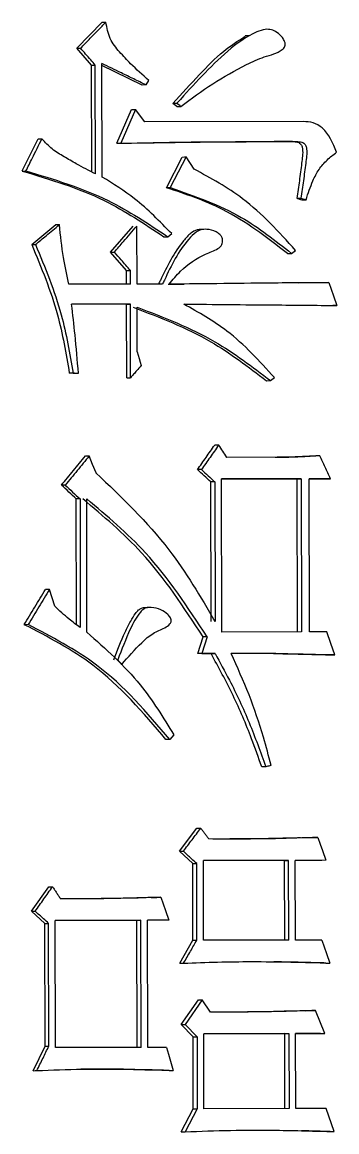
# Model space of a CAD drawing. Header units: millimetres. Extents: x 2104 to 4053, y 855 to 2233.
# Drawn here: x 2965.23 to 2967.45, y 1054.9 to 1062.73 of the extents above; entities that cross this region are included whole.
import ezdxf

# ---------------------------------------------------------------- set-up
doc = ezdxf.new("R2010")
doc.units = ezdxf.units.MM

msp = doc.modelspace()

# ---------------------------------------------------------------- linework, layer by layer
at = {"color": 7, "linetype": 'Continuous', "lineweight": 25}
for p, q in [((2965.6145, 1062.5444), (2965.7931, 1062.7285)), ((2965.7931, 1062.7285), (2965.8202, 1062.7288)), ((2966.8305, 1062.6325), (2966.8018, 1062.6323)), ((2965.6145, 1062.5444), (2965.6413, 1062.5446)), ((2965.7183, 1062.4255), (2965.6145, 1062.5444)), ((2965.7196, 1061.672), (2965.7183, 1062.4255)), ((2965.7466, 1061.6577), (2965.7453, 1062.4258)), ((2965.7937, 1061.6361), (2965.7924, 1062.4366)), ((2966.0761, 1062.2853), (2965.7924, 1062.4233)), ((2966.1035, 1062.2856), (2966.1223, 1062.318)), ((2966.1035, 1062.2856), (2966.0761, 1062.2853)), ((2965.8981, 1061.8741), (2966.0012, 1062.1122)), ((2966.0285, 1062.1124), (2965.9253, 1061.8743)), ((2966.0946, 1062.0259), (2966.0285, 1062.1124)), ((2966.3203, 1062.156), (2966.2926, 1062.1557)), ((2966.3208, 1062.1342), (2966.2926, 1062.1557)), ((2966.3208, 1062.1342), (2966.3485, 1062.1344)), ((2967.2127, 1062.0273), (2966.0946, 1062.0259)), ((2965.2295, 1061.6786), (2965.3423, 1061.9059)), ((2965.3423, 1061.9059), (2965.3687, 1061.9061)), ((2965.8981, 1061.8741), (2965.9253, 1061.8743)), ((2967.1372, 1061.8863), (2967.166, 1061.8866)), ((2966.2466, 1061.5608), (2966.359, 1061.7773)), ((2966.3867, 1061.7775), (2966.2742, 1061.561)), ((2966.4433, 1061.691), (2966.3867, 1061.7775)), ((2965.2294, 1061.6785), (2965.2558, 1061.6788)), ((2966.2742, 1061.561), (2966.2465, 1061.5607)), ((2967.1948, 1061.4864), (2967.2323, 1061.4756)), ((2965.2964, 1061.1594), (2965.4658, 1061.3002)), ((2965.4658, 1061.3002), (2965.4925, 1061.3005)), ((2965.8523, 1061.106), (2966.012, 1061.2901)), ((2966.04, 1060.8792), (2966.0393, 1061.2903)), ((2966.256, 1061.2148), (2966.2841, 1061.2365)), ((2966.507, 1061.2661), (2966.4787, 1061.2659)), ((2965.2963, 1061.1594), (2965.3227, 1061.1596)), ((2966.2283, 1061.2145), (2966.2559, 1061.2148)), ((2965.8523, 1061.106), (2965.8795, 1061.1062)), ((2965.9655, 1060.9763), (2965.8523, 1061.106)), ((2967.1011, 1061.0966), (2967.1298, 1061.0968)), ((2967.1299, 1061.0969), (2967.1579, 1061.1185)), ((2965.9657, 1060.879), (2965.9655, 1060.9763)), ((2965.9929, 1060.8792), (2965.9928, 1060.9765)), ((2965.9929, 1060.8792), (2965.5592, 1060.8787)), ((2966.2189, 1060.8795), (2966.04, 1060.8792)), ((2966.2586, 1060.8795), (2966.3718, 1060.8807)), ((2967.1812, 1060.8894), (2967.3636, 1060.8914)), ((2967.3926, 1060.8916), (2967.2574, 1060.8902)), ((2967.3636, 1060.8914), (2967.3926, 1060.8916)), ((2965.9932, 1060.7386), (2965.5784, 1060.7381)), ((2965.9659, 1060.7383), (2965.5784, 1060.7379)), ((2965.9659, 1060.7383), (2965.9932, 1060.7386)), ((2965.9668, 1060.2191), (2965.9659, 1060.7383)), ((2965.994, 1060.2193), (2965.9932, 1060.7386)), ((2966.0408, 1060.4033), (2966.0403, 1060.7169)), ((2967.4491, 1060.7294), (2967.42, 1060.7292)), ((2965.5885, 1060.2513), (2965.5618, 1060.2511)), ((2965.5996, 1060.2511), (2965.5618, 1060.2511)), ((2965.5886, 1060.2513), (2965.6263, 1060.2514)), ((2965.5996, 1060.2511), (2965.6263, 1060.2514)), ((2965.9668, 1060.2191), (2965.994, 1060.2193)), ((2966.9813, 1060.1989), (2967.0093, 1060.2205)), ((2966.9527, 1060.1986), (2966.9812, 1060.1988)), ((2967.0291, 1059.6581), (2966.6724, 1059.6576)), ((2967.3291, 1059.6692), (2967.3001, 1059.669)), ((2966.635, 1059.5062), (2967.1982, 1059.5068)), ((2967.1694, 1059.5066), (2966.635, 1059.506)), ((2966.6369, 1058.4244), (2966.635, 1059.5062)), ((2967.1712, 1058.4249), (2967.1694, 1059.5066)), ((2967.1982, 1059.5068), (2967.2, 1058.4251)), ((2967.2544, 1059.5069), (2967.4044, 1059.507)), ((2967.2563, 1058.4251), (2967.2544, 1059.5069)), ((2967.3753, 1059.5068), (2967.2544, 1059.5067)), ((2966.5617, 1058.4999), (2966.56, 1059.4842)), ((2966.5881, 1059.4845), (2966.5898, 1058.5001)), ((2965.612, 1058.4764), (2965.6105, 1059.3641)), ((2965.6373, 1059.3643), (2965.6388, 1058.4557)), ((2965.6861, 1058.4232), (2965.6845, 1059.3643)), ((2966.1381, 1058.5982), (2966.1103, 1058.598)), ((2965.2706, 1058.4768), (2965.2443, 1058.4766)), ((2967.2, 1058.4251), (2966.6369, 1058.4244)), ((2967.3781, 1058.4253), (2967.2563, 1058.4251)), ((2966.5335, 1058.3917), (2966.5055, 1058.3915)), ((2966.4961, 1058.2728), (2966.4682, 1058.2726)), ((2966.5621, 1058.2727), (2966.4682, 1058.2726)), ((2966.4961, 1058.2728), (2966.5901, 1058.2729)), ((2966.5901, 1058.2729), (2966.5621, 1058.2727)), ((2967.0033, 1058.2734), (2966.7029, 1058.2731)), ((2966.9748, 1058.2732), (2966.703, 1058.2729)), ((2967.0033, 1058.2734), (2966.9748, 1058.2732)), ((2966.2714, 1057.6667), (2966.2438, 1057.6665)), ((2966.9484, 1057.4729), (2966.9199, 1057.4726)), ((2966.3391, 1056.877), (2966.4609, 1057.0394)), ((2967.1452, 1056.9713), (2967.286, 1056.9755)), ((2967.286, 1056.9755), (2967.315, 1056.9757)), ((2966.3391, 1056.877), (2966.3669, 1056.8772)), ((2966.4332, 1056.7906), (2966.3391, 1056.877)), ((2966.4332, 1056.7906), (2966.4611, 1056.7908)), ((2966.4341, 1056.2497), (2966.4332, 1056.7906)), ((2966.462, 1056.2499), (2966.4611, 1056.7908)), ((2967.109, 1056.8132), (2966.508, 1056.8125)), ((2967.0803, 1056.813), (2966.508, 1056.8123)), ((2966.509, 1056.25), (2966.508, 1056.8125)), ((2967.0803, 1056.813), (2967.109, 1056.8132)), ((2967.0813, 1056.2505), (2967.0803, 1056.813)), ((2967.11, 1056.2507), (2967.109, 1056.8132)), ((2967.3715, 1056.8135), (2967.1559, 1056.8133)), ((2967.1569, 1056.2508), (2967.1559, 1056.8133)), ((2967.3424, 1056.8133), (2967.1559, 1056.8131)), ((2967.3715, 1056.8135), (2967.3424, 1056.8133)), ((2965.295, 1056.4539), (2965.4172, 1056.6271)), ((2966.1404, 1056.5512), (2966.1799, 1056.5523)), ((2966.1799, 1056.5523), (2966.2074, 1056.5525)), ((2965.295, 1056.4539), (2965.3213, 1056.4541)), ((2965.3894, 1056.3675), (2965.295, 1056.4539)), ((2965.3894, 1056.3675), (2965.4159, 1056.3677)), ((2965.3909, 1055.5021), (2965.3894, 1056.3675)), ((2965.4174, 1055.5023), (2965.4159, 1056.3677)), ((2966.0665, 1056.3901), (2965.4631, 1056.3894)), ((2966.0391, 1056.3899), (2965.4631, 1056.3892)), ((2965.4646, 1055.4916), (2965.4631, 1056.3894)), ((2966.0391, 1056.3899), (2966.0665, 1056.3901)), ((2966.0407, 1055.492), (2966.0391, 1056.3899)), ((2966.068, 1055.4923), (2966.0665, 1056.3901)), ((2966.2642, 1056.3903), (2966.1136, 1056.3902)), ((2966.1151, 1055.4923), (2966.1136, 1056.3902)), ((2966.2366, 1056.3901), (2966.1136, 1056.39)), ((2966.2642, 1056.3903), (2966.2366, 1056.3901)), ((2966.3405, 1056.0873), (2966.4341, 1056.2497)), ((2966.4341, 1056.2497), (2966.462, 1056.2499)), ((2967.11, 1056.2507), (2966.509, 1056.25)), ((2967.3443, 1056.251), (2967.1569, 1056.2508)), ((2967.3717, 1056.0885), (2967.4008, 1056.0888)), ((2966.3506, 1055.6547), (2966.4724, 1055.8279)), ((2966.5003, 1055.8281), (2966.3783, 1055.6549)), ((2966.5569, 1055.7416), (2966.5003, 1055.8281)), ((2967.2286, 1055.752), (2967.2694, 1055.7531)), ((2967.3642, 1055.5911), (2967.2983, 1055.7533)), ((2966.4353, 1055.5682), (2966.3506, 1055.6547)), ((2966.3783, 1055.6549), (2966.4631, 1055.5685)), ((2966.5101, 1055.5901), (2967.1111, 1055.5908)), ((2967.0824, 1055.5906), (2966.5101, 1055.59)), ((2966.511, 1055.0601), (2966.5101, 1055.5901)), ((2967.0824, 1055.5906), (2967.1111, 1055.5908)), ((2967.0833, 1055.0606), (2967.0824, 1055.5906)), ((2967.1111, 1055.5908), (2967.112, 1055.0608)), ((2967.158, 1055.5909), (2967.3642, 1055.5911)), ((2967.1589, 1055.0609), (2967.158, 1055.5909)), ((2967.3352, 1055.5909), (2967.158, 1055.5907)), ((2967.3352, 1055.5909), (2967.3642, 1055.5911)), ((2965.3909, 1055.5021), (2965.4174, 1055.5023)), ((2966.4361, 1055.0598), (2966.4353, 1055.5682)), ((2966.4631, 1055.5685), (2966.464, 1055.06)), ((2965.3063, 1055.3289), (2965.3909, 1055.5021)), ((2966.068, 1055.4923), (2965.4646, 1055.4916)), ((2966.2469, 1055.4925), (2966.1151, 1055.4923)), ((2966.2666, 1055.3301), (2966.2942, 1055.3303)), ((2966.3519, 1054.8975), (2966.4361, 1055.0598)), ((2966.464, 1055.06), (2966.3796, 1054.8977)), ((2966.4361, 1055.0598), (2966.464, 1055.06)), ((2967.112, 1055.0608), (2966.511, 1055.0601)), ((2967.3745, 1055.0611), (2967.1589, 1055.0609)), ((2967.4309, 1054.8989), (2967.3745, 1055.0611)), ((2967.4018, 1054.8987), (2967.4309, 1054.8989))]:
    msp.add_line(p, q, dxfattribs=at)
at = {"color": 7, "linetype": 'Continuous', "lineweight": 25, "flags": 128}
for points in [[(2965.7183, 1062.4255), (2965.7334, 1062.4257), (2965.7453, 1062.4258)], [(2966.0012, 1062.1122), (2966.0165, 1062.1123), (2966.0285, 1062.1124)], [(2966.3485, 1062.1344), (2966.3413, 1062.1399), (2966.3308, 1062.1479), (2966.3203, 1062.156)], [(2966.359, 1061.7773), (2966.3745, 1061.7774), (2966.3867, 1061.7775)], [(2967.166, 1061.4861), (2967.1777, 1061.4862), (2967.1863, 1061.4863), (2967.1948, 1061.4864)], [(2967.2035, 1061.4754), (2967.2152, 1061.4755), (2967.2238, 1061.4755), (2967.2323, 1061.4756)], [(2965.9655, 1060.9763), (2965.9808, 1060.9764), (2965.9928, 1060.9765)], [(2967.3926, 1060.8916), (2967.409, 1060.8446), (2967.4254, 1060.7977), (2967.4491, 1060.7294)], [(2966.0408, 1060.4033), (2966.055, 1060.3546), (2966.0621, 1060.3303), (2966.0692, 1060.306)], [(2966.6158, 1059.7441), (2966.6001, 1059.744), (2966.5878, 1059.7439)], [(2965.6759, 1059.6671), (2965.691, 1059.6672), (2965.7028, 1059.6673)], [(2965.7502, 1059.5484), (2965.7265, 1059.6078), (2965.7028, 1059.6673)], [(2966.4939, 1059.5709), (2966.4783, 1059.5708), (2966.466, 1059.5707)], [(2967.1982, 1059.5068), (2967.182, 1059.5067), (2967.1694, 1059.5066)], [(2967.4044, 1059.507), (2967.3881, 1059.5069), (2967.3753, 1059.5068)], [(2965.5333, 1059.4616), (2965.5184, 1059.4615), (2965.5067, 1059.4614)], [(2966.5881, 1059.4845), (2966.5724, 1059.4843), (2966.56, 1059.4842)], [(2965.6373, 1059.3643), (2965.6223, 1059.3642), (2965.6105, 1059.3641)], [(2965.4213, 1058.7259), (2965.4065, 1058.7257), (2965.3948, 1058.7256)], [(2965.4593, 1058.6069), (2965.4403, 1058.6664), (2965.4213, 1058.7259)], [(2967.4346, 1058.2631), (2967.4063, 1058.3442), (2967.3781, 1058.4253)], [(2966.4682, 1058.2726), (2966.4869, 1058.3321), (2966.5055, 1058.3915)], [(2966.5335, 1058.3917), (2966.5148, 1058.3323), (2966.4961, 1058.2728)], [(2967.4346, 1058.2631), (2967.4183, 1058.263), (2967.4054, 1058.2629)], [(2965.9316, 1058.1964), (2965.9243, 1058.2047), (2965.9138, 1058.2168), (2965.9032, 1058.2289)], [(2966.2995, 1057.6992), (2966.2855, 1057.683), (2966.2714, 1057.6668)], [(2966.4609, 1057.0394), (2966.4766, 1057.0395), (2966.4888, 1057.0396)], [(2967.315, 1056.9757), (2967.3314, 1056.9287), (2967.3477, 1056.8817), (2967.3715, 1056.8135)], [(2965.4172, 1056.6271), (2965.4321, 1056.6272), (2965.4438, 1056.6273)], [(2966.2074, 1056.5525), (2966.2239, 1056.5055), (2966.2403, 1056.4585), (2966.2642, 1056.3903)], [(2967.3443, 1056.251), (2967.3607, 1056.204), (2967.3771, 1056.157), (2967.4008, 1056.0888)], [(2966.3405, 1056.0873), (2966.356, 1056.0875), (2966.3682, 1056.0876)], [(2966.4724, 1055.8279), (2966.488, 1055.828), (2966.5003, 1055.8281)], [(2967.2694, 1055.7531), (2967.2856, 1055.7532), (2967.2983, 1055.7533)], [(2966.3506, 1055.6547), (2966.3661, 1055.6548), (2966.3783, 1055.6549)], [(2966.4353, 1055.5682), (2966.4509, 1055.5684), (2966.4631, 1055.5685)], [(2966.2469, 1055.4925), (2966.2609, 1055.4446), (2966.2748, 1055.3968), (2966.2942, 1055.3303)], [(2965.3063, 1055.3289), (2965.3211, 1055.329), (2965.3327, 1055.3291)], [(2966.3519, 1054.8975), (2966.3674, 1054.8976), (2966.3796, 1054.8977)]]:
    msp.add_lwpolyline(points, dxfattribs=at)
at = {"color": 7, "linetype": 'Continuous', "lineweight": 25}
for points, knots in [([(2965.6413, 1062.5446), (2965.6641, 1062.5681), (2965.7053, 1062.6105), (2965.7649, 1062.6719), (2965.8018, 1062.7098), (2965.8202, 1062.7287)], [0, 0, 0, 0, 0.382282, 0.691141, 1, 1, 1, 1]), ([(2966.1223, 1062.318), (2966.0791, 1062.3567), (2966.0076, 1062.4205), (2965.916, 1062.5177), (2965.8411, 1062.6099), (2965.8272, 1062.6888), (2965.8202, 1062.7287)], [0, 0, 0, 0, 0.335019, 0.553277, 0.774167, 1, 1, 1, 1]), ([(2966.2926, 1062.1557), (2966.3551, 1062.2239), (2966.4706, 1062.35), (2966.6331, 1062.52), (2966.7512, 1062.5958), (2966.8037, 1062.6296)], [0, 0, 0, 0, 0.395642, 0.731031, 1, 1, 1, 1]), ([(2966.3485, 1062.1344), (2966.4226, 1062.1889), (2966.5708, 1062.298), (2966.7709, 1062.4109), (2966.935, 1062.4889), (2967.0333, 1062.5082), (2967.0761, 1062.5458), (2967.0842, 1062.5593), (2967.0858, 1062.5758), (2967.0805, 1062.5969), (2967.0621, 1062.6271), (2967.0301, 1062.6567), (2966.9879, 1062.6778), (2966.9379, 1062.6803), (2966.8271, 1062.6404), (2966.6742, 1062.5285), (2966.4965, 1062.3492), (2966.3797, 1062.2229), (2966.3215, 1062.1573), (2966.3203, 1062.156)], [0, 0, 0, 0, 0.146381, 0.292955, 0.366204, 0.439427, 0.447745, 0.45616, 0.463429, 0.472823, 0.489454, 0.518148, 0.540935, 0.563855, 0.5971, 0.728175, 0.861561, 0.997171, 1, 1, 1, 1]), ([(2965.7453, 1062.4258), (2965.7345, 1062.4381), (2965.7117, 1062.4641), (2965.6771, 1062.5037), (2965.6532, 1062.531), (2965.6413, 1062.5446)], [0, 0, 0, 0, 0.311539, 0.655769, 1, 1, 1, 1]), ([(2966.1035, 1062.2856), (2966.0745, 1062.2997), (2966.0164, 1062.3279), (2965.9127, 1062.3783), (2965.838, 1062.4145), (2965.7924, 1062.4366)], [0, 0, 0, 0, 0.280241, 0.560481, 1, 1, 1, 1]), ([(2967.4473, 1061.8112), (2967.4214, 1061.8753), (2967.3858, 1061.9634), (2967.2845, 1062.0238), (2967.2365, 1062.0261), (2967.2127, 1062.0272)], [0, 0, 0, 0, 0.574092, 0.788689, 1, 1, 1, 1]), ([(2965.2558, 1061.6788), (2965.2705, 1061.7084), (2965.2967, 1061.7611), (2965.3343, 1061.8369), (2965.3573, 1061.883), (2965.3687, 1061.9061)], [0, 0, 0, 0, 0.390969, 0.695485, 1, 1, 1, 1]), ([(2965.7466, 1061.6577), (2965.7012, 1061.6811), (2965.6263, 1061.7196), (2965.525, 1061.779), (2965.438, 1061.8306), (2965.3919, 1061.8808), (2965.3687, 1061.9061)], [0, 0, 0, 0, 0.337761, 0.556951, 0.777135, 1, 1, 1, 1]), ([(2965.9253, 1061.8743), (2966.1291, 1061.8785), (2966.4381, 1061.885), (2966.8515, 1061.886), (2967.0612, 1061.8864), (2967.166, 1061.8866)], [0, 0, 0, 0, 0.49199, 0.745991, 1, 1, 1, 1]), ([(2966.0587, 1061.877), (2966.0587, 1061.8769), (2966.0587, 1061.8769), (2966.0594, 1061.8769), (2966.0638, 1061.8769), (2966.2222, 1061.8794), (2966.5536, 1061.885), (2966.8594, 1061.8857), (2967.0144, 1061.8861)], [0, 0, 0, 0, 0.000795, 0.002233, 0.005661, 0.021899, 0.504116, 1, 1, 1, 1]), ([(2967.1372, 1061.8863), (2967.1323, 1061.8863), (2967.1225, 1061.8863), (2967.1079, 1061.8863), (2967.0883, 1061.8863), (2967.0638, 1061.8862), (2967.0349, 1061.8862), (2967.0157, 1061.8861), (2967.0063, 1061.8861)], [0, 0, 0, 0, 0.112096, 0.224193, 0.336289, 0.560482, 0.784675, 1, 1, 1, 1]), ([(2967.1372, 1061.8862), (2967.1493, 1061.8857), (2967.1666, 1061.8848), (2967.1866, 1061.8763), (2967.1971, 1061.867), (2967.2048, 1061.8526), (2967.2117, 1061.8076), (2967.1992, 1061.7253), (2967.1857, 1061.6097), (2967.1726, 1061.5274), (2967.166, 1061.4861)], [0, 0, 0, 0, 0.0829319, 0.1185504, 0.1475977, 0.1766248, 0.2256776, 0.4463606, 0.7230835, 1, 1, 1, 1]), ([(2967.166, 1061.8865), (2967.1781, 1061.8859), (2967.1954, 1061.885), (2967.2155, 1061.8765), (2967.226, 1061.8672), (2967.2337, 1061.8528), (2967.2406, 1061.8077), (2967.228, 1061.7254), (2967.2146, 1061.6099), (2967.2014, 1061.5276), (2967.1948, 1061.4864)], [0, 0, 0, 0, 0.083122, 0.118748, 0.147802, 0.176836, 0.225889, 0.446626, 0.723216, 1, 1, 1, 1]), ([(2967.2323, 1061.4756), (2967.247, 1061.5209), (2967.2711, 1061.5951), (2967.3206, 1061.6911), (2967.3793, 1061.7579), (2967.4247, 1061.7935), (2967.4473, 1061.8112)], [0, 0, 0, 0, 0.347242, 0.568885, 0.786213, 1, 1, 1, 1]), ([(2967.1579, 1061.1185), (2967.0399, 1061.2489), (2966.8307, 1061.48), (2966.5609, 1061.627), (2966.4433, 1061.691)], [0, 0, 0, 0, 0.5642623, 1, 1, 1, 1]), ([(2965.2294, 1061.6785), (2965.427, 1061.6193), (2965.7818, 1061.5128), (2966.0912, 1061.3061), (2966.2283, 1061.2145)], [0, 0, 0, 0, 0.556852, 1, 1, 1, 1]), ([(2965.2558, 1061.6788), (2965.4536, 1061.6195), (2965.8088, 1061.5131), (2966.1186, 1061.3063), (2966.2559, 1061.2147)], [0, 0, 0, 0, 0.556899, 1, 1, 1, 1]), ([(2966.2841, 1061.2365), (2966.2002, 1061.3225), (2966.0512, 1061.4751), (2965.872, 1061.5872), (2965.7937, 1061.6361)], [0, 0, 0, 0, 0.5632176, 1, 1, 1, 1]), ([(2967.1011, 1061.0966), (2966.9534, 1061.2104), (2966.6916, 1061.4121), (2966.3817, 1061.5156), (2966.2466, 1061.5607)], [0, 0, 0, 0, 0.564, 1, 1, 1, 1]), ([(2966.2742, 1061.561), (2966.4462, 1061.5011), (2966.7558, 1061.3933), (2967.0147, 1061.1881), (2967.1298, 1061.0968)], [0, 0, 0, 0, 0.555457, 1, 1, 1, 1]), ([(2967.166, 1061.4861), (2967.1691, 1061.4852), (2967.1754, 1061.4834), (2967.1879, 1061.4799), (2967.1972, 1061.4772), (2967.2035, 1061.4754)], [0, 0, 0, 0, 0.25035, 0.500669, 1, 1, 1, 1]), ([(2965.3227, 1061.1596), (2965.3478, 1061.1804), (2965.3887, 1061.2143), (2965.4452, 1061.2613), (2965.4767, 1061.2874), (2965.4925, 1061.3005)], [0, 0, 0, 0, 0.443416, 0.721708, 1, 1, 1, 1]), ([(2965.5592, 1060.8787), (2965.5453, 1060.9412), (2965.5143, 1061.0803), (2965.5002, 1061.2223), (2965.4925, 1061.3005)], [0, 0, 0, 0, 0.449849, 1, 1, 1, 1]), ([(2965.8795, 1061.1062), (2965.901, 1061.131), (2965.9383, 1061.174), (2965.9916, 1061.2354), (2966.0234, 1061.272), (2966.0393, 1061.2903)], [0, 0, 0, 0, 0.403163, 0.701581, 1, 1, 1, 1]), ([(2966.4791, 1061.264), (2966.4737, 1061.2637), (2966.4522, 1061.2624), (2966.4112, 1061.236), (2966.3122, 1061.1261), (2966.2464, 1060.9952), (2966.1957, 1060.8884), (2966.1913, 1060.8792)], [0, 0, 0, 0, 0.033328, 0.133484, 0.286316, 0.938711, 1, 1, 1, 1]), ([(2966.2659, 1060.8795), (2966.2921, 1060.9111), (2966.364, 1060.9981), (2966.4858, 1061.0808), (2966.5896, 1061.1163), (2966.6271, 1061.1423), (2966.6387, 1061.1584), (2966.6439, 1061.1766), (2966.6435, 1061.1963), (2966.6371, 1061.2158), (2966.6217, 1061.2349), (2966.5868, 1061.2553), (2966.5416, 1061.269), (2966.4916, 1061.2656), (2966.4464, 1061.2424), (2966.3417, 1061.1356), (2966.2765, 1061.0005), (2966.2235, 1060.8892), (2966.2189, 1060.8795)], [0, 0, 0, 0, 0.104818, 0.288489, 0.371147, 0.389957, 0.405379, 0.420809, 0.436752, 0.454223, 0.471611, 0.498261, 0.557752, 0.592464, 0.627047, 0.687152, 0.97271, 1, 1, 1, 1]), ([(2965.2963, 1061.1594), (2965.3641, 1060.9963), (2965.4857, 1060.7036), (2965.5384, 1060.39), (2965.5618, 1060.2511)], [0, 0, 0, 0, 0.55707, 1, 1, 1, 1]), ([(2965.3227, 1061.1596), (2965.3905, 1060.9965), (2965.5124, 1060.7039), (2965.5652, 1060.3902), (2965.5885, 1060.2513)], [0, 0, 0, 0, 0.557097, 1, 1, 1, 1]), ([(2965.9928, 1060.9765), (2965.982, 1060.9889), (2965.9604, 1061.0136), (2965.9226, 1061.0568), (2965.8957, 1061.0877), (2965.8795, 1061.1062)], [0, 0, 0, 0, 0.285577, 0.571154, 1, 1, 1, 1]), ([(2967.256, 1060.8902), (2967.1827, 1060.8894), (2966.9813, 1060.8873), (2966.6514, 1060.8838), (2966.3944, 1060.881), (2966.2659, 1060.8795)], [0, 0, 0, 0, 0.222582, 0.611286, 1, 1, 1, 1]), ([(2967.284, 1060.8902), (2967.284, 1060.8902), (2967.2842, 1060.8902), (2967.2773, 1060.8902), (2967.2653, 1060.8902), (2967.255, 1060.8902)], [0, 0, 0, 0, 0.006392, 0.138059, 1, 1, 1, 1]), ([(2965.6263, 1060.2514), (2965.6188, 1060.3417), (2965.6052, 1060.5042), (2965.5866, 1060.6661), (2965.5784, 1060.7381)], [0, 0, 0, 0, 0.555754, 1, 1, 1, 1]), ([(2966.013, 1060.7167), (2966.2002, 1060.6452), (2966.5368, 1060.5165), (2966.8249, 1060.2963), (2966.9527, 1060.1986)], [0, 0, 0, 0, 0.55621, 1, 1, 1, 1]), ([(2966.0403, 1060.7169), (2966.2278, 1060.6454), (2966.5648, 1060.5168), (2966.8532, 1060.2965), (2966.9812, 1060.1988)], [0, 0, 0, 0, 0.55626, 1, 1, 1, 1]), ([(2966.3697, 1060.739), (2966.4758, 1060.738), (2966.6882, 1060.7361), (2967.0481, 1060.7329), (2967.3015, 1060.7307), (2967.4491, 1060.7294)], [0, 0, 0, 0, 0.294538, 0.589076, 1, 1, 1, 1]), ([(2967.0093, 1060.2205), (2966.9032, 1060.3374), (2966.7151, 1060.5446), (2966.4745, 1060.68), (2966.3697, 1060.739)], [0, 0, 0, 0, 0.56439, 1, 1, 1, 1]), ([(2966.0692, 1060.306), (2966.0585, 1060.2936), (2966.0406, 1060.273), (2966.0155, 1060.2441), (2966.0012, 1060.2276), (2965.994, 1060.2193)], [0, 0, 0, 0, 0.428361, 0.71418, 1, 1, 1, 1]), ([(2966.466, 1059.5707), (2966.4863, 1059.5995), (2966.5269, 1059.6573), (2966.5675, 1059.715), (2966.5878, 1059.7439)], [0, 0, 0, 0, 0.5, 1, 1, 1, 1]), ([(2966.6158, 1059.7441), (2966.5955, 1059.7152), (2966.5549, 1059.6575), (2966.5143, 1059.5998), (2966.4939, 1059.5709)], [0, 0, 0, 0, 0.5, 1, 1, 1, 1]), ([(2966.6724, 1059.6576), (2966.6629, 1059.6721), (2966.6441, 1059.7009), (2966.6253, 1059.7297), (2966.6158, 1059.7441)], [0, 0, 0, 0, 0.5000002, 1, 1, 1, 1]), ([(2965.5067, 1059.4614), (2965.5349, 1059.4956), (2965.5913, 1059.5642), (2965.6477, 1059.6328), (2965.6759, 1059.6671)], [0, 0, 0, 0, 0.5, 1, 1, 1, 1]), ([(2965.7028, 1059.6673), (2965.6746, 1059.633), (2965.6181, 1059.5644), (2965.5616, 1059.4959), (2965.5333, 1059.4616)], [0, 0, 0, 0, 0.5, 1, 1, 1, 1]), ([(2967.0143, 1059.658), (2967.0419, 1059.6583), (2967.1035, 1059.659), (2967.1988, 1059.663), (2967.2663, 1059.667), (2967.3001, 1059.669)], [0, 0, 0, 0, 0.289748, 0.644811, 1, 1, 1, 1]), ([(2967.3291, 1059.6692), (2967.2967, 1059.6673), (2967.2305, 1059.6634), (2967.1305, 1059.6591), (2967.0629, 1059.6584), (2967.0291, 1059.6581)], [0, 0, 0, 0, 0.325196, 0.662509, 1, 1, 1, 1]), ([(2967.4044, 1059.507), (2967.3918, 1059.5341), (2967.3668, 1059.5881), (2967.3417, 1059.6422), (2967.3291, 1059.6692)], [0, 0, 0, 0, 0.499999, 1, 1, 1, 1]), ([(2965.7501, 1059.5483), (2965.9311, 1059.3758), (2966.2569, 1059.0651), (2966.4872, 1058.6739), (2966.5896, 1058.5)], [0, 0, 0, 0, 0.555354, 1, 1, 1, 1]), ([(2966.56, 1059.4842), (2966.5444, 1059.4986), (2966.513, 1059.5274), (2966.4817, 1059.5563), (2966.466, 1059.5707)], [0, 0, 0, 0, 0.5, 1, 1, 1, 1]), ([(2966.4939, 1059.5709), (2966.5096, 1059.5565), (2966.541, 1059.5277), (2966.5724, 1059.4989), (2966.5881, 1059.4845)], [0, 0, 0, 0, 0.499998, 1, 1, 1, 1]), ([(2965.6105, 1059.3641), (2965.5932, 1059.3803), (2965.5586, 1059.4127), (2965.524, 1059.4451), (2965.5067, 1059.4614)], [0, 0, 0, 0, 0.5, 1, 1, 1, 1]), ([(2965.5333, 1059.4616), (2965.5507, 1059.4454), (2965.5853, 1059.413), (2965.62, 1059.3806), (2965.6373, 1059.3643)], [0, 0, 0, 0, 0.499998, 1, 1, 1, 1]), ([(2966.5055, 1058.3915), (2966.3705, 1058.5984), (2966.1315, 1058.9645), (2965.8012, 1059.243), (2965.6576, 1059.3641)], [0, 0, 0, 0, 0.565057, 1, 1, 1, 1]), ([(2966.5335, 1058.3917), (2966.3983, 1058.5986), (2966.159, 1058.9648), (2965.8283, 1059.2432), (2965.6845, 1059.3643)], [0, 0, 0, 0, 0.564995, 1, 1, 1, 1]), ([(2965.2443, 1058.4767), (2965.2694, 1058.5182), (2965.3196, 1058.6012), (2965.3697, 1058.6841), (2965.3948, 1058.7256)], [0, 0, 0, 0, 0.5, 1, 1, 1, 1]), ([(2965.4213, 1058.7259), (2965.3962, 1058.6844), (2965.346, 1058.6014), (2965.2958, 1058.5184), (2965.2707, 1058.4769)], [0, 0, 0, 0, 0.5, 1, 1, 1, 1]), ([(2965.6388, 1058.4557), (2965.6123, 1058.4756), (2965.5678, 1058.509), (2965.5081, 1058.5599), (2965.4756, 1058.5912), (2965.4593, 1058.6069)], [0, 0, 0, 0, 0.424754, 0.712014, 1, 1, 1, 1]), ([(2965.876, 1058.2286), (2965.9008, 1058.2946), (2965.9357, 1058.388), (2965.9906, 1058.4957), (2966.0221, 1058.5482), (2966.0481, 1058.5801), (2966.0718, 1058.5943), (2966.0929, 1058.5991), (2966.1057, 1058.5972), (2966.1103, 1058.5965)], [0, 0, 0, 0, 0.457571, 0.647016, 0.786989, 0.85861, 0.913637, 0.968567, 1, 1, 1, 1]), ([(2965.9316, 1058.1964), (2965.9776, 1058.2484), (2966.0466, 1058.3264), (2966.1476, 1058.4187), (2966.2225, 1058.4455), (2966.2654, 1058.4725), (2966.2782, 1058.4914), (2966.2812, 1058.5015), (2966.2803, 1058.5132), (2966.273, 1058.5298), (2966.2503, 1058.5564), (2966.2059, 1058.5871), (2966.1531, 1058.5992), (2966.1114, 1058.5983), (2966.084, 1058.5875), (2966.0382, 1058.5398), (2965.9765, 1058.4178), (2965.9314, 1058.3016), (2965.9032, 1058.2289)], [0, 0, 0, 0, 0.187598, 0.281274, 0.363559, 0.404897, 0.415316, 0.423913, 0.432539, 0.445487, 0.471594, 0.525453, 0.589419, 0.616919, 0.639174, 0.667929, 0.792359, 1, 1, 1, 1]), ([(2966.2438, 1057.6665), (2966.0822, 1057.8559), (2965.7964, 1058.1906), (2965.4115, 1058.39), (2965.2443, 1058.4766)], [0, 0, 0, 0, 0.565596, 1, 1, 1, 1]), ([(2966.2714, 1057.6668), (2966.1095, 1057.8561), (2965.8234, 1058.1909), (2965.4381, 1058.3902), (2965.2706, 1058.4768)], [0, 0, 0, 0, 0.565519, 1, 1, 1, 1]), ([(2965.6861, 1058.4232), (2965.8185, 1058.306), (2966.057, 1058.095), (2966.2249, 1057.821), (2966.2995, 1057.6992)], [0, 0, 0, 0, 0.555264, 1, 1, 1, 1]), ([(2966.9199, 1057.4726), (2966.8964, 1057.5391), (2966.8358, 1057.7103), (2966.7216, 1057.9804), (2966.6154, 1058.1751), (2966.5621, 1058.2727)], [0, 0, 0, 0, 0.240512, 0.619057, 1, 1, 1, 1]), ([(2966.5901, 1058.2729), (2966.6244, 1058.2108), (2966.7117, 1058.0523), (2966.8353, 1057.7866), (2966.9106, 1057.5777), (2966.9484, 1057.4729)], [0, 0, 0, 0, 0.242868, 0.620238, 1, 1, 1, 1]), ([(2966.9859, 1057.4837), (2966.9681, 1057.5501), (2966.9231, 1057.7184), (2966.8346, 1057.9848), (2966.7469, 1058.1767), (2966.7029, 1058.2731)], [0, 0, 0, 0, 0.245072, 0.621096, 1, 1, 1, 1]), ([(2967.4054, 1058.2629), (2967.3768, 1058.2635), (2967.2908, 1058.2656), (2967.1472, 1058.2691), (2967.0323, 1058.2718), (2966.9748, 1058.2732)], [0, 0, 0, 0, 0.1996489, 0.5998233, 1, 1, 1, 1]), ([(2967.0033, 1058.2734), (2967.0607, 1058.272), (2967.1613, 1058.2696), (2967.305, 1058.2662), (2967.3914, 1058.2641), (2967.4346, 1058.2631)], [0, 0, 0, 0, 0.398779, 0.699389, 1, 1, 1, 1]), ([(2966.9859, 1057.4837), (2966.9828, 1057.4828), (2966.975, 1057.4806), (2966.9625, 1057.4769), (2966.9531, 1057.4742), (2966.9484, 1057.4729)], [0, 0, 0, 0, 0.25, 0.625, 1, 1, 1, 1]), ([(2966.3669, 1056.8772), (2966.3872, 1056.9043), (2966.4177, 1056.9449), (2966.4584, 1056.999), (2966.4787, 1057.0261), (2966.4888, 1057.0396)], [0, 0, 0, 0, 0.5, 0.75, 1, 1, 1, 1]), ([(2966.4888, 1057.0396), (2966.4936, 1057.0333), (2966.503, 1057.0207), (2966.5171, 1057.0018), (2966.5312, 1056.9829), (2966.5407, 1056.9703), (2966.5454, 1056.964)], [0, 0, 0, 0, 0.25, 0.5, 0.750001, 1, 1, 1, 1]), ([(2967.315, 1056.9757), (2967.2157, 1056.972), (2967.038, 1056.9653), (2966.7813, 1056.9633), (2966.624, 1056.9637), (2966.5454, 1056.964)], [0, 0, 0, 0, 0.387747, 0.693846, 1, 1, 1, 1]), ([(2967.1932, 1056.9724), (2967.1932, 1056.9724), (2967.1931, 1056.9724), (2967.1923, 1056.9724), (2967.1865, 1056.9723), (2967.0858, 1056.9693), (2966.9392, 1056.9657), (2966.7756, 1056.9643), (2966.6596, 1056.9639), (2966.6116, 1056.9639), (2966.5803, 1056.9639)], [0, 0, 0, 0, 0.001384, 0.004969, 0.009192, 0.04134, 0.466887, 0.713906, 0.81346, 1, 1, 1, 1]), ([(2966.4611, 1056.7908), (2966.449, 1056.8018), (2966.4273, 1056.8217), (2966.3959, 1056.8506), (2966.3766, 1056.8683), (2966.3669, 1056.8772)], [0, 0, 0, 0, 0.382635, 0.691318, 1, 1, 1, 1]), ([(2965.3213, 1056.4541), (2965.3417, 1056.483), (2965.3724, 1056.5263), (2965.4132, 1056.584), (2965.4336, 1056.6129), (2965.4438, 1056.6273)], [0, 0, 0, 0, 0.4999999, 0.75, 1, 1, 1, 1]), ([(2965.4438, 1056.6273), (2965.4485, 1056.6201), (2965.458, 1056.6057), (2965.4722, 1056.5841), (2965.4864, 1056.5625), (2965.4958, 1056.5481), (2965.5006, 1056.5409)], [0, 0, 0, 0, 0.2500001, 0.5000003, 0.7500004, 1, 1, 1, 1]), ([(2966.2074, 1056.5525), (2966.1003, 1056.5491), (2965.9395, 1056.5439), (2965.7038, 1056.5417), (2965.5753, 1056.5412), (2965.5006, 1056.5409)], [0, 0, 0, 0, 0.455483, 0.683214, 1, 1, 1, 1]), ([(2966.1507, 1056.5512), (2966.1507, 1056.5512), (2966.1509, 1056.5512), (2966.1501, 1056.5512), (2966.1475, 1056.5511), (2966.1349, 1056.5508), (2966.0289, 1056.5478), (2965.8802, 1056.5441), (2965.7185, 1056.5421), (2965.6484, 1056.5417), (2965.6297, 1056.5415)], [0, 0, 0, 0, 0.001205, 0.007642, 0.013824, 0.027303, 0.103547, 0.586764, 0.89035, 1, 1, 1, 1]), ([(2965.4159, 1056.3677), (2965.4038, 1056.3787), (2965.3821, 1056.3986), (2965.3505, 1056.4274), (2965.3311, 1056.4452), (2965.3213, 1056.4541)], [0, 0, 0, 0, 0.382635, 0.691318, 1, 1, 1, 1]), ([(2966.3682, 1056.0876), (2966.3765, 1056.1019), (2966.3929, 1056.1304), (2966.4242, 1056.1845), (2966.4472, 1056.2244), (2966.462, 1056.2499)], [0, 0, 0, 0, 0.263834, 0.527668, 1, 1, 1, 1]), ([(2966.3682, 1056.0876), (2966.448, 1056.0905), (2966.6077, 1056.0965), (2966.8597, 1056.0998), (2967.1241, 1056.0962), (2967.3086, 1056.0912), (2967.4008, 1056.0888)], [0, 0, 0, 0, 0.231566, 0.463148, 0.731542, 1, 1, 1, 1]), ([(2967.3717, 1056.0885), (2967.3617, 1056.0888), (2967.3466, 1056.0892), (2967.3265, 1056.0898), (2967.3115, 1056.0902), (2967.2964, 1056.0906), (2967.2813, 1056.091), (2967.2663, 1056.0913), (2967.2512, 1056.0917), (2967.2361, 1056.0921), (2967.2211, 1056.0925), (2967.206, 1056.0929), (2967.1909, 1056.0932), (2967.1758, 1056.0936), (2967.1608, 1056.0939), (2967.1407, 1056.0944), (2967.0883, 1056.0955), (2967.041, 1056.0963), (2967.0037, 1056.0969)], [0, 0, 0, 0, 0.081923, 0.122885, 0.163846, 0.204808, 0.245769, 0.286731, 0.327693, 0.368654, 0.409616, 0.450577, 0.491539, 0.5325, 0.573462, 0.614423, 0.696346, 1, 1, 1, 1]), ([(2967.2983, 1055.7533), (2967.161, 1055.7492), (2966.9688, 1055.7435), (2966.7215, 1055.7423), (2966.6117, 1055.7418), (2966.5569, 1055.7416)], [0, 0, 0, 0, 0.5564808, 0.7782386, 1, 1, 1, 1]), ([(2967.2436, 1055.7521), (2967.2436, 1055.7521), (2967.2438, 1055.7521), (2967.2425, 1055.7521), (2967.237, 1055.752), (2967.1345, 1055.7492), (2966.9679, 1055.7447), (2966.788, 1055.7428), (2966.6965, 1055.7422), (2966.6519, 1055.742), (2966.6297, 1055.7419), (2966.6177, 1055.7419)], [0, 0, 0, 0, 0.001502, 0.005479, 0.014558, 0.040976, 0.490403, 0.759245, 0.864712, 0.927069, 1, 1, 1, 1]), ([(2965.3327, 1055.3291), (2965.34, 1055.344), (2965.3545, 1055.3737), (2965.3827, 1055.4314), (2965.4037, 1055.4743), (2965.4174, 1055.5023)], [0, 0, 0, 0, 0.2574409, 0.5148817, 1, 1, 1, 1]), ([(2965.3327, 1055.3291), (2965.4394, 1055.3335), (2965.6532, 1055.3423), (2965.9738, 1055.3398), (2966.1874, 1055.3334), (2966.2942, 1055.3303)], [0, 0, 0, 0, 0.33259, 0.666186, 1, 1, 1, 1]), ([(2966.2666, 1055.3301), (2966.1591, 1055.3335), (2965.9518, 1055.34), (2965.744, 1055.3396), (2965.644, 1055.3394)], [0, 0, 0, 0, 0.518523, 1, 1, 1, 1]), ([(2966.3796, 1054.8977), (2966.4864, 1054.9015), (2966.6999, 1054.9092), (2966.9818, 1054.9096), (2967.2255, 1054.9046), (2967.3625, 1054.9008), (2967.4309, 1054.8989)], [0, 0, 0, 0, 0.304153, 0.608343, 0.804164, 1, 1, 1, 1]), ([(2967.4018, 1054.8987), (2967.3885, 1054.8991), (2967.3686, 1054.8998), (2967.342, 1054.9006), (2967.3221, 1054.9013), (2967.3021, 1054.9019), (2967.2755, 1054.9027), (2967.2423, 1054.9037), (2967.2152, 1054.9045), (2967.2014, 1054.9048), (2967.2009, 1054.9048)], [0, 0, 0, 0, 0.1986, 0.2979, 0.397199, 0.496499, 0.595799, 0.794399, 0.992998, 1, 1, 1, 1])]:
    msp.add_open_spline(points, degree=3, knots=knots, dxfattribs=at)

doc.saveas('drawing.dxf')
